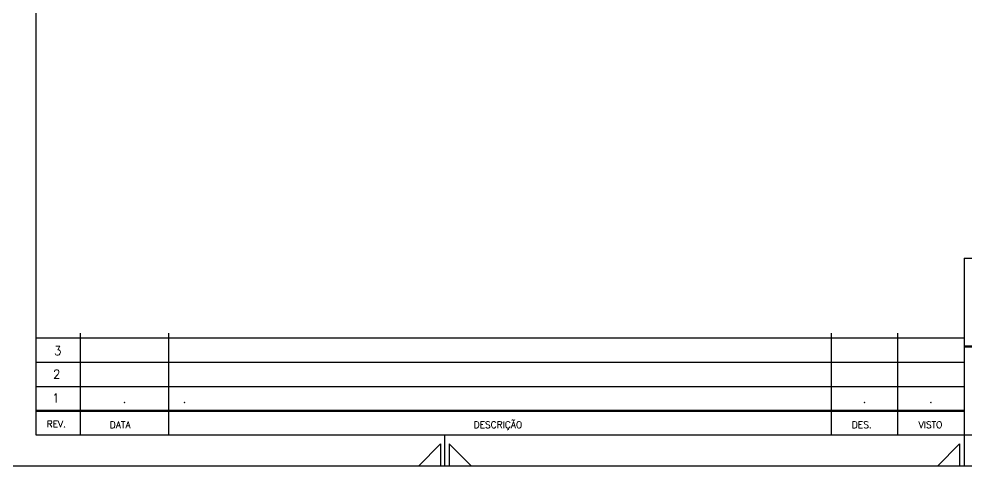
# Model space of a CAD drawing. Header units: millimetres. Extents: x -15840 to 1963, y -4880 to 875.
# Drawn here: x -14813 to -13741, y -4880 to -4374 of the extents above; entities that cross this region are included whole.
import ezdxf
from ezdxf.enums import TextEntityAlignment as Align

# ---------------------------------------------------------------- set-up
doc = ezdxf.new("R2010")
doc.units = ezdxf.units.MM
doc.header["$LTSCALE"] = 30
for name, color, linetype in [('60CL', 2, 'Continuous'), ('80CL', 2, 'Continuous'), ('CONT2', 2, 'Continuous'), ('CONT6', 6, 'Continuous')]:
    doc.layers.add(name, color=color, linetype=linetype)
doc.layers.add('CONT3', color=3, linetype='Continuous', lineweight=25)
doc.layers.add('CONT5', color=5, linetype='Continuous', lineweight=50)
doc.styles.add('60CL', font='romans.shx', dxfattribs={"height": 7.5})
doc.styles.add('80CL', font='romans.shx', dxfattribs={"height": 10})

msp = doc.modelspace()

# ---------------------------------------------------------------- linework, layer by layer
at = {"layer": '60CL'}
for p, q in [((-14331.23, -4879.61), (-14331.23, -4844.61)), ((-14336.23, -4854.61), (-14361.23, -4879.61)), ((-14336.23, -4854.61), (-14361.23, -4879.61)), ((-14336.23, -4854.61), (-14336.23, -4879.61)), ((-14336.23, -4854.61), (-14336.23, -4879.61)), ((-14326.23, -4854.61), (-14301.23, -4879.61)), ((-14326.23, -4854.61), (-14301.23, -4879.61)), ((-14326.23, -4854.61), (-14326.23, -4879.61)), ((-14326.23, -4854.61), (-14326.23, -4879.61)), ((-13748.73, -4854.61), (-13773.73, -4879.61)), ((-13748.73, -4854.61), (-13773.73, -4879.61)), ((-13748.73, -4854.61), (-13748.73, -4879.61)), ((-13748.73, -4854.61), (-13748.73, -4879.61))]:
    msp.add_line(p, q, dxfattribs=at)
at = {"layer": 'CONT2'}
for p, q in [((-14793.73, -4734.61), (-13743.73, -4734.61)), ((-14793.73, -4762.11), (-13743.73, -4762.11)), ((-14793.73, -4789.61), (-13743.73, -4789.61)), ((-13743.73, -4844.61), (-13743.73, -4879.61)), ((-12818.73, -4879.61), (-14918.73, -4879.61)), ((-12818.73, -4879.61), (-14918.73, -4879.61))]:
    msp.add_line(p, q, dxfattribs=at)
at = {"layer": 'CONT3'}
for p, q in [((-14743.73, -4844.61), (-14743.73, -4729.3)), ((-14643.73, -4844.61), (-14643.73, -4729.3)), ((-13893.73, -4844.61), (-13893.73, -4729.3)), ((-13818.73, -4844.61), (-13818.73, -4729.3))]:
    msp.add_line(p, q, dxfattribs=at)
at = {"layer": 'CONT5'}
for p, q in [((-13743.73, -4744.61), (-13228.73, -4744.61)), ((-14793.73, -4817.11), (-13743.73, -4817.11))]:
    msp.add_line(p, q, dxfattribs=at)
at = {"layer": 'CONT6'}
for p, q in [((-14793.73, -4844.61), (-14793.73, -3429.61)), ((-13743.73, -4644.61), (-12853.73, -4644.61)), ((-13743.73, -4644.61), (-13743.73, -4844.61)), ((-12853.73, -4844.61), (-14793.73, -4844.61))]:
    msp.add_line(p, q, dxfattribs=at)

# ---------------------------------------------------------------- texts
at = {"layer": '60CL', "style": '60CL'}
for s, p in [('REV.', (-14781.9, -4835.84)), ('DATA', (-14710.4, -4836.64)), ('DESCRIÇÃO', (-14298.71, -4836.64)), ('DES.', (-13870.67, -4836.64)), ('VISTO', (-13795.19, -4836.64))]:
    msp.add_text(s, height=7.5, dxfattribs=at).set_placement(p)
at = {"layer": '80CL', "color": 3, "linetype": 'Continuous', "style": '80CL'}
for s, p in [('3', (-14769.37, -4749.29)), ('2', (-14770.55, -4775.86)), ('1', (-14771.51, -4802.72)), ('.', (-13856.23, -4803.36)), ('.', (-13781.23, -4803.36))]:
    msp.add_text(s, height=10, dxfattribs=at).set_placement(p, align=Align.MIDDLE)
msp.add_text('.', height=10, dxfattribs=at).set_placement((-14693.73, -4803.36), align=Align.MIDDLE_CENTER)
msp.add_text('.', height=10, dxfattribs=at).set_placement((-14628.13, -4803.36), align=Align.MIDDLE_LEFT)
msp.add_text('.', height=10, dxfattribs=at).set_placement((-14628.13, -4803.36), align=Align.MIDDLE_LEFT)

doc.saveas('drawing.dxf')
